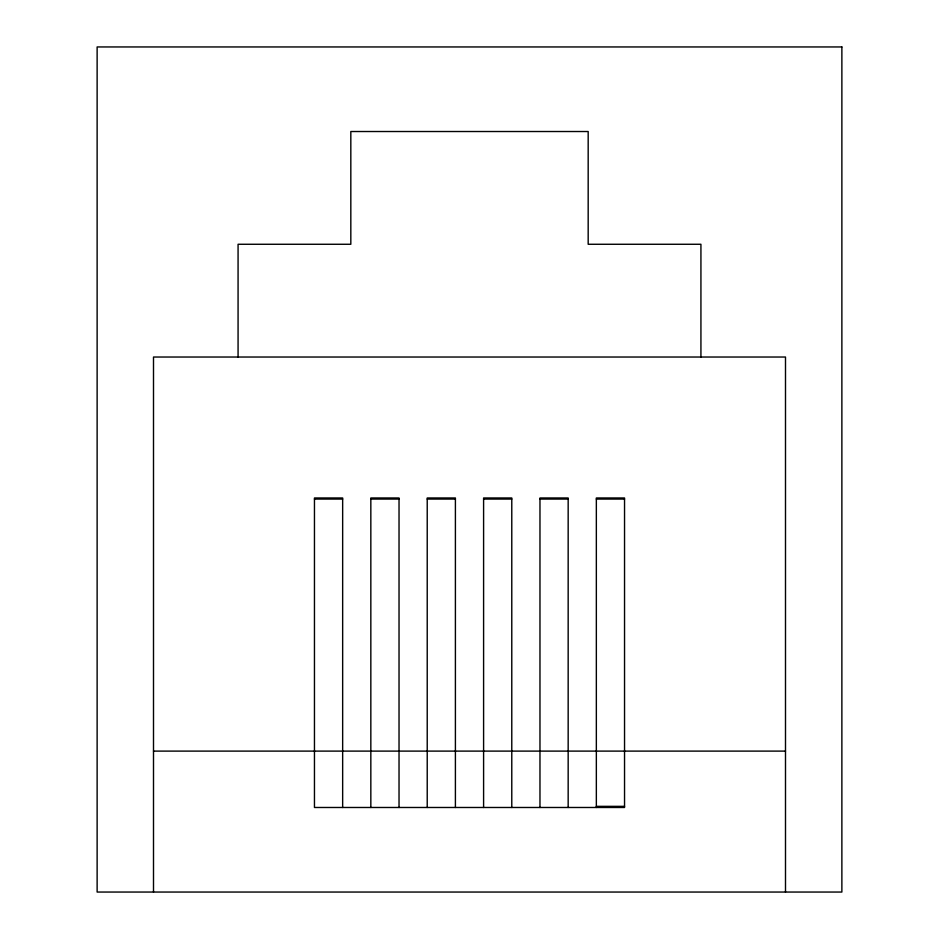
<?xml version="1.0" encoding="UTF-8"?>
<svg xmlns="http://www.w3.org/2000/svg" width="939" height="939" viewBox="0 0 939 939"><rect width="100%" height="100%" fill="white"/><g stroke="black" fill="none" stroke-linecap="round" stroke-linejoin="round"><path stroke-width="1.41" d="M314.459 499.067L342.653 499.067M370.835 499.067L399.028 499.067M427.222 499.067L455.403 499.067M483.597 499.067L511.778 499.067M539.972 499.067L568.165 499.067M596.347 499.067L624.541 499.067M153.503 751.106L785.497 751.106M596.347 806.355L624.541 806.355M785.497 892.05L785.497 357.031L153.503 357.031L153.503 892.05M700.928 357.031L700.928 244.269L588.178 244.269L588.178 131.519L350.822 131.519L350.822 244.269L238.072 244.269L238.072 357.031M596.347 807.481L596.347 497.975L624.541 497.975L624.541 807.481L314.459 807.481L314.459 497.975L342.653 497.975L342.653 807.481M568.165 807.481L568.165 497.975L539.972 497.975L539.972 807.481M511.778 807.481L511.778 497.975L483.597 497.975L483.597 807.481M455.403 807.481L455.403 497.975L427.222 497.975L427.222 807.481M399.028 807.481L399.028 497.975L370.835 497.975L370.835 807.481M841.872 46.95L97.128 46.95L97.128 892.05L841.872 892.05L841.872 46.95"/></g></svg>
